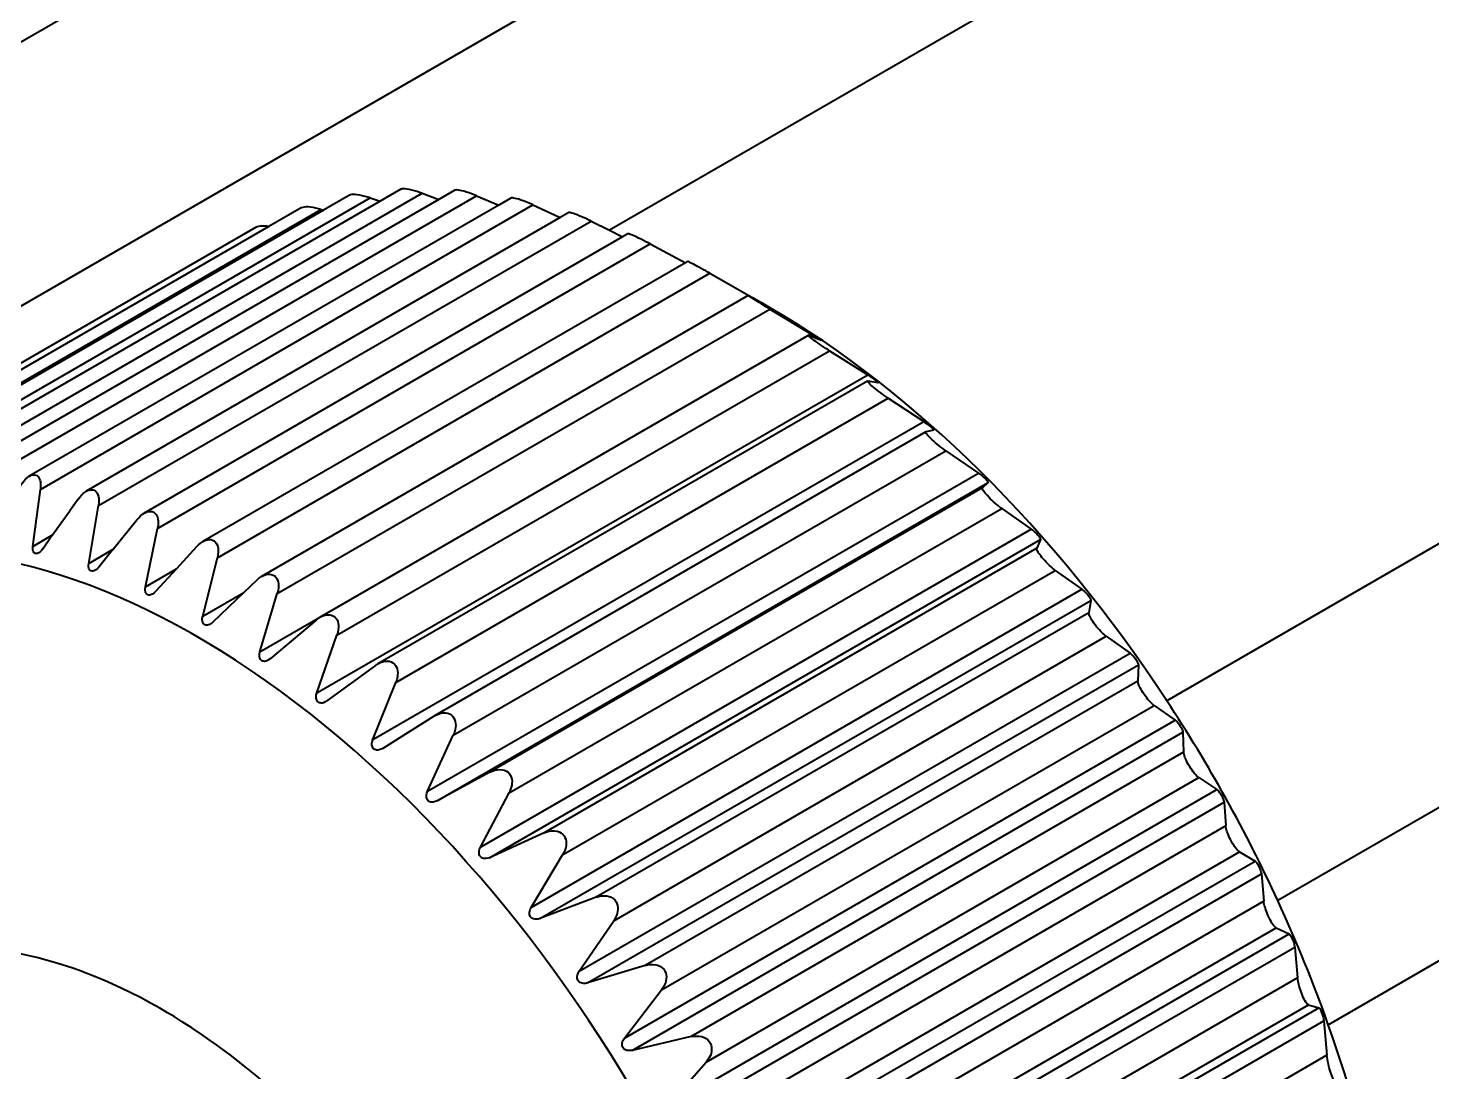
# Model space of a CAD drawing. Header units: millimetres. Extents: x 15 to 415, y 5 to 292.
# Drawn here: x 310.233 to 312.404, y 106.33 to 107.944 of the extents above; entities that cross this region are included whole.
import ezdxf

# ---------------------------------------------------------------- set-up
doc = ezdxf.new("R2010")
doc.units = ezdxf.units.MM
doc.layers.add('Geometries', color=7, linetype='Continuous')

msp = doc.modelspace()

# ---------------------------------------------------------------- linework, layer by layer
at = {"layer": 'Geometries', "linetype": 'Continuous', "lineweight": 40}
for p, q in [((329.8409, 118.4323), (311.1323, 107.6309)), ((326.9088, 117.556), (309.326, 107.4045)), ((327.2365, 117.3369), (309.4821, 107.0865)), ((329.8409, 117.2076), (311.994, 106.9037)), ((330.0869, 116.9414), (312.1657, 106.5946)), ((312.2438, 106.4028), (330.292, 116.8229)), ((310.8097, 107.6943), (310.7777, 107.6758)), ((310.8931, 107.6928), (310.8682, 107.6784)), ((310.0006, 107.2412), (310.7623, 107.681)), ((310.7777, 107.6758), (310.0672, 107.2656)), ((310.0809, 107.2483), (310.8426, 107.6881)), ((310.8682, 107.6784), (310.1496, 107.2635)), ((310.165, 107.2447), (310.9268, 107.6844)), ((310.7303, 107.6852), (310.6903, 107.6621)), ((310.7623, 107.681), (310.7777, 107.6758)), ((310.8426, 107.6881), (310.8682, 107.6784)), ((310.9268, 107.6844), (310.9612, 107.67)), ((310.98, 107.6808), (310.9612, 107.67)), ((309.9248, 107.2235), (310.6865, 107.6632)), ((310.6903, 107.6621), (309.9886, 107.257)), ((310.9612, 107.67), (310.2352, 107.2508)), ((310.2523, 107.2303), (311.014, 107.6701)), ((311.0563, 107.6507), (310.3231, 107.2274)), ((310.6556, 107.6656), (310.6058, 107.6368)), ((310.6865, 107.6632), (310.6904, 107.6621)), ((311.014, 107.6701), (311.0563, 107.6507)), ((311.0695, 107.6583), (311.0563, 107.6507)), ((310.5862, 107.6356), (309.8451, 107.2077)), ((310.6058, 107.6368), (309.9143, 107.2376)), ((310.3421, 107.2054), (311.1038, 107.6451)), ((311.1038, 107.6451), (311.1323, 107.631)), ((311.1323, 107.631), (311.1527, 107.6208)), ((311.1527, 107.6207), (310.4128, 107.1935)), ((310.4335, 107.17), (311.1952, 107.6098)), ((311.1609, 107.6255), (311.1527, 107.6207)), ((311.1952, 107.6098), (311.2499, 107.5806)), ((311.2499, 107.5805), (310.5035, 107.1496)), ((310.526, 107.1246), (311.2877, 107.5644)), ((311.2536, 107.5827), (311.2499, 107.5805)), ((311.2877, 107.5644), (311.355, 107.526)), ((311.3468, 107.5302), (310.5944, 107.0958)), ((311.3481, 107.5295), (311.3534, 107.5266)), ((311.3548, 107.5258), (311.3534, 107.5266)), ((311.3547, 107.5258), (311.355, 107.526)), ((311.3548, 107.5258), (311.359, 107.5235)), ((311.3676, 107.5186), (311.359, 107.5235)), ((311.3708, 107.5168), (311.3676, 107.5186)), ((311.3788, 107.5123), (311.3678, 107.5186)), ((310.6187, 107.0694), (311.3804, 107.5092)), ((311.3804, 107.5092), (311.4436, 107.471)), ((310.5919, 106.9793), (311.4436, 107.471)), ((311.4396, 107.4684), (310.6849, 107.0326)), ((311.4594, 107.4603), (311.4406, 107.4682)), ((310.7109, 107.0049), (311.4726, 107.4447)), ((311.4726, 107.4447), (311.5316, 107.4073)), ((310.6798, 106.9156), (311.5316, 107.4073)), ((311.5315, 107.3979), (310.7742, 106.9606)), ((311.5471, 107.3951), (311.532, 107.3979)), ((311.5474, 107.3951), (311.5471, 107.3951)), ((310.8018, 106.9316), (311.5635, 107.3714)), ((311.5635, 107.3714), (311.6182, 107.3353)), ((310.7664, 106.8436), (311.6182, 107.3353)), ((311.6216, 107.3192), (310.8615, 106.8803)), ((311.6214, 107.319), (311.6216, 107.3192)), ((311.6334, 107.3217), (311.6218, 107.3192)), ((311.6335, 107.3217), (311.6334, 107.3217)), ((310.8908, 106.8502), (311.6525, 107.29)), ((311.6525, 107.29), (311.7027, 107.2557)), ((310.851, 106.7639), (311.7027, 107.2557)), ((310.8658, 106.7489), (311.7175, 107.2407)), ((311.7175, 107.2407), (311.7091, 107.2328)), ((310.2407, 107.1422), (310.2523, 107.2303)), ((310.3106, 107.2152), (310.2978, 107.1973)), ((311.7091, 107.2328), (310.9473, 106.793)), ((310.2713, 107.1599), (310.2978, 107.1973)), ((310.327, 107.116), (310.3421, 107.2054)), ((310.977, 106.7612), (311.7388, 107.201)), ((311.7388, 107.201), (311.7845, 107.169)), ((310.3647, 107.1378), (310.4014, 107.1833)), ((310.4015, 107.1835), (310.4014, 107.1833)), ((310.2407, 107.1422), (310.2713, 107.1599)), ((310.2615, 107.1462), (310.2666, 107.1533)), ((310.2713, 107.1599), (310.2666, 107.1533)), ((310.4147, 107.0799), (310.4335, 107.17)), ((310.9328, 106.6772), (311.7845, 107.169)), ((310.947, 106.661), (311.7988, 107.1528)), ((311.7988, 107.1528), (311.7932, 107.1393)), ((310.2559, 107.1383), (310.2615, 107.1462)), ((310.327, 107.116), (310.3647, 107.1378)), ((310.3647, 107.1378), (310.3425, 107.1103)), ((310.4937, 107.1415), (310.4626, 107.1075)), ((311.7932, 107.1393), (311.0315, 106.6995)), ((310.4147, 107.0799), (310.4626, 107.1075)), ((310.4626, 107.1075), (310.4305, 107.0724)), ((310.5033, 107.0342), (310.526, 107.1246)), ((310.5864, 107.0897), (310.5668, 107.0709)), ((311.0599, 106.6654), (311.8216, 107.1052)), ((311.8216, 107.1052), (311.8629, 107.0759)), ((310.5033, 107.0342), (310.5668, 107.0709)), ((310.5668, 107.0709), (310.5191, 107.0251)), ((310.5919, 106.9793), (310.6187, 107.0694)), ((311.0112, 106.5841), (311.8629, 107.0759)), ((311.0247, 106.5669), (311.8765, 107.0587)), ((311.8765, 107.0587), (311.8735, 107.0394)), ((310.6789, 107.0284), (310.6076, 106.9685)), ((311.8735, 107.0394), (311.1118, 106.5997)), ((310.6798, 106.9156), (310.7109, 107.0049)), ((311.1388, 106.5636), (311.9005, 107.0033)), ((311.9005, 107.0033), (311.9373, 106.9772)), ((311.0856, 106.4855), (311.9373, 106.9772)), ((310.7703, 106.9581), (310.6954, 106.9033)), ((311.0984, 106.4674), (311.9501, 106.9591)), ((311.9501, 106.9591), (311.9494, 106.9341)), ((311.9494, 106.9341), (311.1876, 106.4943)), ((310.7664, 106.8436), (310.8018, 106.9316)), ((310.6954, 106.9033), (310.6935, 106.9021)), ((311.2129, 106.4565), (311.9746, 106.8963)), ((311.9746, 106.8963), (312.0071, 106.8738)), ((310.8601, 106.8794), (310.7817, 106.8299)), ((310.8601, 106.8794), (310.8615, 106.8803)), ((311.1553, 106.382), (312.0071, 106.8738)), ((310.851, 106.7639), (310.8908, 106.8502)), ((311.1672, 106.3631), (312.019, 106.8549)), ((312.019, 106.8549), (312.0201, 106.8241)), ((310.7817, 106.8299), (310.7809, 106.8295)), ((312.0201, 106.8241), (311.2584, 106.3843)), ((310.9473, 106.793), (310.8658, 106.7489)), ((311.2817, 106.3451), (312.0435, 106.7848)), ((312.0435, 106.7848), (312.0716, 106.7663)), ((310.9328, 106.6772), (310.977, 106.7612)), ((311.2199, 106.2746), (312.0716, 106.7663)), ((311.2308, 106.2551), (312.0826, 106.7468)), ((312.0826, 106.7468), (312.0852, 106.7103)), ((311.0315, 106.6995), (310.947, 106.661)), ((312.0852, 106.7103), (311.3235, 106.2705)), ((311.0112, 106.5841), (311.0599, 106.6654)), ((311.2788, 106.164), (312.1305, 106.6558)), ((311.3448, 106.2302), (312.1065, 106.6699)), ((312.1065, 106.6699), (312.1305, 106.6558)), ((311.2886, 106.1441), (312.1404, 106.6358)), ((312.1404, 106.6358), (312.1441, 106.5936)), ((311.1118, 106.5997), (311.0247, 106.5669)), ((312.1441, 106.5936), (311.3824, 106.1539)), ((311.0856, 106.4855), (311.1388, 106.5636)), ((311.3314, 106.0513), (312.1832, 106.543)), ((311.4014, 106.1127), (312.1631, 106.5525)), ((312.1631, 106.5525), (312.1832, 106.543)), ((311.3402, 106.031), (312.1919, 106.5228)), ((312.1919, 106.5228), (312.1964, 106.4751)), ((311.1876, 106.4943), (311.0984, 106.4674)), ((311.1553, 106.382), (311.2129, 106.4565)), ((312.1964, 106.4751), (311.4347, 106.0353)), ((311.4513, 105.9937), (312.213, 106.4335)), ((312.213, 106.4335), (312.2293, 106.429)), ((311.3775, 105.9372), (312.2293, 106.429)), ((311.385, 105.9168), (312.2368, 106.4085)), ((312.2368, 106.4085), (312.2416, 106.3555)), ((311.2584, 106.3843), (311.1672, 106.3631)), ((312.2416, 106.3555), (311.4799, 105.9157)), ((311.2199, 106.2746), (311.2817, 106.3451))]:
    msp.add_line(p, q, dxfattribs=at)
at = {"layer": 'Geometries', "linetype": 'Continuous', "lineweight": 40, "flags": 128}
for points in [[(310.8426, 107.6881), (310.8388, 107.6895), (310.8348, 107.6908), (310.8307, 107.692), (310.8267, 107.6931), (310.8228, 107.694), (310.8197, 107.6945), (310.8168, 107.6949), (310.8142, 107.695), (310.812, 107.6949), (310.8106, 107.6947), (310.8097, 107.6943)], [(310.9268, 107.6844), (310.923, 107.686), (310.9192, 107.6874), (310.9152, 107.6888), (310.9112, 107.6901), (310.9073, 107.6913), (310.9042, 107.6921), (310.9012, 107.6927), (310.8986, 107.6931), (310.8963, 107.6933), (310.8948, 107.6932), (310.8936, 107.693), (310.8931, 107.6928)], [(310.7623, 107.681), (310.7584, 107.6823), (310.7543, 107.6834), (310.7502, 107.6844), (310.7461, 107.6852), (310.7422, 107.6859), (310.7391, 107.6862), (310.7362, 107.6863), (310.7338, 107.6861), (310.7317, 107.6857), (310.7304, 107.6852), (310.7303, 107.6852)], [(311.014, 107.6701), (311.0105, 107.6717), (311.0067, 107.6733), (311.0028, 107.6749), (310.9989, 107.6764), (310.995, 107.6777), (310.9919, 107.6788), (310.989, 107.6796), (310.9863, 107.6803), (310.984, 107.6808), (310.9823, 107.681), (310.9811, 107.681), (310.9802, 107.6809), (310.9799, 107.6808)], [(310.6865, 107.6632), (310.6824, 107.6643), (310.6783, 107.6653), (310.6741, 107.6661), (310.6701, 107.6666), (310.6661, 107.667), (310.6631, 107.667), (310.6603, 107.6669), (310.6579, 107.6664), (310.656, 107.6658), (310.6556, 107.6655)], [(311.1038, 107.6451), (311.1003, 107.6468), (311.0967, 107.6485), (311.093, 107.6503), (311.0892, 107.6519), (311.0853, 107.6535), (311.0822, 107.6548), (311.0793, 107.6559), (311.0766, 107.6569), (311.0742, 107.6576), (311.0725, 107.6581), (311.0711, 107.6583), (311.0701, 107.6584), (311.0695, 107.6583), (311.0694, 107.6583)], [(310.6058, 107.6368), (310.6032, 107.6371), (310.5992, 107.6375), (310.5953, 107.6375), (310.5923, 107.6373), (310.5896, 107.6369), (310.5874, 107.6362), (310.5861, 107.6356)], [(311.1952, 107.6098), (311.192, 107.6115), (311.1885, 107.6133), (311.1849, 107.6152), (311.1812, 107.617), (311.1774, 107.6188), (311.1744, 107.6203), (311.1714, 107.6216), (311.1687, 107.6228), (311.1663, 107.6239), (311.1645, 107.6246), (311.1631, 107.6251), (311.162, 107.6254), (311.1613, 107.6255), (311.1609, 107.6255)], [(311.2877, 107.5644), (311.2846, 107.5661), (311.2813, 107.568), (311.2778, 107.5699), (311.2742, 107.5719), (311.2706, 107.5739), (311.2676, 107.5755), (311.2647, 107.5771), (311.262, 107.5786), (311.2595, 107.5798), (311.2577, 107.5808), (311.2562, 107.5815), (311.255, 107.5821), (311.2542, 107.5825), (311.2537, 107.5826), (311.2536, 107.5827)], [(311.3804, 107.5092), (311.3775, 107.5109), (311.3743, 107.5128), (311.371, 107.5149), (311.3676, 107.517), (311.364, 107.5191), (311.3611, 107.5209), (311.3583, 107.5227), (311.3556, 107.5244), (311.3532, 107.5259), (311.3513, 107.5271), (311.3498, 107.5281), (311.3485, 107.5289), (311.3476, 107.5295), (311.347, 107.5299), (311.3468, 107.5301), (311.3467, 107.5301)], [(311.3467, 107.5301), (311.3468, 107.5301), (311.3472, 107.5299), (311.3481, 107.5295)], [(311.355, 107.526), (311.3574, 107.5246), (311.36, 107.5231), (311.3617, 107.5221), (311.3634, 107.5211), (311.3648, 107.5203), (311.3662, 107.5195), (311.3675, 107.5188), (311.3678, 107.5186)], [(311.3678, 107.5186), (311.3686, 107.5181), (311.3695, 107.5176), (311.3702, 107.5172), (311.3708, 107.5169), (311.3712, 107.5166), (311.3715, 107.5165), (311.3715, 107.5165)], [(311.3715, 107.5165), (311.3714, 107.5165), (311.3708, 107.5168)], [(311.4726, 107.4447), (311.4698, 107.4464), (311.4669, 107.4483), (311.4637, 107.4504), (311.4604, 107.4526), (311.4571, 107.4549), (311.4543, 107.4569), (311.4515, 107.4588), (311.4488, 107.4607), (311.4464, 107.4625), (311.4446, 107.4639), (311.443, 107.4651), (311.4417, 107.4662), (311.4407, 107.467), (311.4401, 107.4676), (311.4397, 107.4681), (311.4396, 107.4683), (311.4396, 107.4684)], [(311.4396, 107.4684), (311.4398, 107.4684), (311.4406, 107.4682)], [(311.4436, 107.471), (311.4459, 107.4697), (311.4483, 107.4681), (311.45, 107.4671), (311.4516, 107.466), (311.453, 107.4651), (311.4544, 107.4642), (311.4556, 107.4634), (311.4568, 107.4626), (311.4577, 107.462), (311.4584, 107.4614), (311.459, 107.461), (311.4594, 107.4606), (311.4598, 107.4603), (311.4598, 107.4602)], [(311.4598, 107.4602), (311.4598, 107.4602), (311.4594, 107.4603)], [(311.5635, 107.3714), (311.561, 107.3731), (311.5582, 107.375), (311.5552, 107.3771), (311.5521, 107.3794), (311.5489, 107.3818), (311.5462, 107.3839), (311.5435, 107.386), (311.5409, 107.3881), (311.5386, 107.3901), (311.5367, 107.3917), (311.5351, 107.3932), (311.5338, 107.3945), (311.5328, 107.3955), (311.532, 107.3964), (311.5316, 107.3971), (311.5314, 107.3975), (311.5315, 107.3979)], [(311.5315, 107.3979), (311.5315, 107.3979), (311.532, 107.3979)], [(311.5316, 107.4073), (311.5337, 107.4059), (311.536, 107.4044), (311.5376, 107.4033), (311.5392, 107.4022), (311.5405, 107.4012), (311.5418, 107.4002), (311.5431, 107.3992), (311.5442, 107.3984), (311.5451, 107.3976), (311.5458, 107.397), (311.5464, 107.3964), (311.5469, 107.396), (311.5473, 107.3954), (311.5474, 107.3951), (311.5474, 107.3951)], [(311.6182, 107.3353), (311.6201, 107.334), (311.6223, 107.3324), (311.6238, 107.3313), (311.6253, 107.3301), (311.6266, 107.3291), (311.6279, 107.328), (311.6291, 107.327), (311.6302, 107.3259), (311.6311, 107.3251), (311.6318, 107.3244), (311.6325, 107.3237), (311.6329, 107.3231), (311.6334, 107.3224), (311.6336, 107.322), (311.6335, 107.3217)], [(311.6525, 107.29), (311.6501, 107.2916), (311.6476, 107.2935), (311.6448, 107.2956), (311.6419, 107.2979), (311.6388, 107.3004), (311.6362, 107.3026), (311.6337, 107.3049), (311.6312, 107.3072), (311.6289, 107.3094), (311.627, 107.3112), (311.6255, 107.3128), (311.6241, 107.3143), (311.623, 107.3156), (311.6222, 107.3167), (311.6217, 107.3176), (311.6214, 107.3183), (311.6214, 107.3189), (311.6214, 107.319)], [(310.2216, 107.2365), (310.224, 107.24), (310.2266, 107.2433), (310.2293, 107.2463), (310.2322, 107.2488), (310.2352, 107.2508)], [(310.2352, 107.2508), (310.2353, 107.2509), (310.2379, 107.2521), (310.2404, 107.2528), (310.2429, 107.2529), (310.2452, 107.2525), (310.2471, 107.2516), (310.2487, 107.2502), (310.25, 107.2484), (310.2511, 107.2463), (310.2519, 107.244), (310.2524, 107.2414), (310.2527, 107.2386), (310.2527, 107.2345), (310.2523, 107.2303)], [(311.7027, 107.2557), (311.7045, 107.2544), (311.7066, 107.2528), (311.7079, 107.2517), (311.7094, 107.2504), (311.7106, 107.2493), (311.7118, 107.2482), (311.713, 107.2471), (311.7141, 107.246), (311.7149, 107.245), (311.7157, 107.2442), (311.7163, 107.2434), (311.7168, 107.2427), (311.7174, 107.2418), (311.7176, 107.2412), (311.7175, 107.2407)], [(310.3106, 107.2152), (310.3131, 107.2186), (310.3159, 107.2216), (310.3189, 107.2244), (310.322, 107.2267), (310.3231, 107.2274)], [(310.3231, 107.2274), (310.3252, 107.2285), (310.3279, 107.2294), (310.3306, 107.2299), (310.3332, 107.2297), (310.3355, 107.229), (310.3374, 107.2278), (310.339, 107.2263), (310.3403, 107.2243), (310.3413, 107.222), (310.3421, 107.2195), (310.3425, 107.2167), (310.3427, 107.2139), (310.3426, 107.2097), (310.3421, 107.2054)], [(311.7388, 107.201), (311.7372, 107.2021), (311.7355, 107.2034), (311.7336, 107.2048), (311.7317, 107.2064), (311.729, 107.2087), (311.7261, 107.2113), (311.7237, 107.2136), (311.7212, 107.216), (311.7188, 107.2184), (311.7166, 107.2209), (311.7148, 107.2228), (311.7132, 107.2247), (311.7119, 107.2264), (311.7108, 107.228), (311.7101, 107.229), (311.7096, 107.2298), (311.709, 107.2313), (311.7088, 107.2322), (311.7091, 107.2328)], [(310.4015, 107.1835), (310.4043, 107.1866), (310.4072, 107.1895), (310.4104, 107.192), (310.4128, 107.1936)], [(310.4128, 107.1936), (310.4137, 107.194), (310.417, 107.1955), (310.4199, 107.1962), (310.4226, 107.1964), (310.4253, 107.196), (310.4277, 107.195), (310.4295, 107.1936), (310.4311, 107.1918), (310.4324, 107.1896), (310.4334, 107.1872), (310.434, 107.1845), (310.4344, 107.1817), (310.4345, 107.1787), (310.4343, 107.1744), (310.4335, 107.17)], [(310.4937, 107.1415), (310.4966, 107.1445), (310.4998, 107.1471), (310.5031, 107.1494), (310.5035, 107.1496)], [(310.5035, 107.1496), (310.5065, 107.1511), (310.5101, 107.1523), (310.513, 107.1527), (310.5158, 107.1527), (310.5185, 107.152), (310.5209, 107.1507), (310.5228, 107.1491), (310.5243, 107.1471), (310.5256, 107.1448), (310.5265, 107.1422), (310.5271, 107.1393), (310.5273, 107.1364), (310.5273, 107.1334), (310.5269, 107.129), (310.526, 107.1246)], [(311.7845, 107.169), (311.7862, 107.1677), (311.7881, 107.1662), (311.7893, 107.165), (311.7907, 107.1637), (311.7919, 107.1626), (311.793, 107.1614), (311.7941, 107.1602), (311.7952, 107.159), (311.796, 107.158), (311.7967, 107.157), (311.7974, 107.1561), (311.7979, 107.1553), (311.7985, 107.1543), (311.7988, 107.1535), (311.7988, 107.1528)], [(310.2498, 107.1323), (310.2488, 107.1318), (310.2475, 107.1313), (310.2462, 107.1311), (310.245, 107.1312), (310.2439, 107.1315), (310.243, 107.1321), (310.2423, 107.1328), (310.2416, 107.1338), (310.2412, 107.1349), (310.2407, 107.1369), (310.2405, 107.1391), (310.2407, 107.1422)], [(310.2559, 107.1383), (310.254, 107.1359), (310.2518, 107.1337), (310.2503, 107.1326), (310.2498, 107.1323)], [(311.8216, 107.1052), (311.8197, 107.1066), (311.8175, 107.1084), (311.8152, 107.1104), (311.8126, 107.1127), (311.81, 107.1153), (311.8077, 107.1177), (311.8054, 107.1202), (311.8031, 107.1228), (311.801, 107.1253), (311.7992, 107.1275), (311.7977, 107.1296), (311.7964, 107.1315), (311.7953, 107.1332), (311.7944, 107.1348), (311.7938, 107.1361), (311.7933, 107.1372), (311.7931, 107.1384), (311.7932, 107.1393)], [(310.337, 107.1053), (310.3365, 107.1051), (310.3349, 107.1044), (310.3336, 107.104), (310.3323, 107.1039), (310.331, 107.1042), (310.3299, 107.1046), (310.329, 107.1053), (310.3283, 107.1062), (310.3277, 107.1072), (310.3272, 107.1084), (310.3268, 107.1105), (310.3267, 107.1127), (310.327, 107.116)], [(310.3425, 107.1103), (310.3404, 107.108), (310.3381, 107.106), (310.337, 107.1053)], [(310.5864, 107.0897), (310.5895, 107.0924), (310.5928, 107.0948), (310.5944, 107.0958)], [(310.5944, 107.0958), (310.5963, 107.0968), (310.5999, 107.0983), (310.6035, 107.0992), (310.6065, 107.0993), (310.6094, 107.099), (310.6121, 107.098), (310.6146, 107.0965), (310.6164, 107.0947), (310.6179, 107.0925), (310.6191, 107.09), (310.6199, 107.0873), (310.6204, 107.0844), (310.6205, 107.0813), (310.6204, 107.0782), (310.6198, 107.0738), (310.6187, 107.0694)], [(310.4257, 107.0685), (310.4242, 107.0677), (310.4225, 107.0671), (310.4211, 107.0669), (310.4197, 107.067), (310.4185, 107.0673), (310.4173, 107.0679), (310.4164, 107.0687), (310.4157, 107.0697), (310.4151, 107.0708), (310.4147, 107.0721), (310.4143, 107.0743), (310.4143, 107.0766), (310.4147, 107.0799)], [(310.4305, 107.0724), (310.4282, 107.0703), (310.4258, 107.0685), (310.4257, 107.0685)], [(311.8629, 107.0759), (311.8644, 107.0747), (311.8662, 107.0732), (311.8673, 107.0721), (311.8686, 107.0708), (311.8697, 107.0696), (311.8708, 107.0684), (311.8718, 107.0671), (311.8728, 107.0658), (311.8736, 107.0647), (311.8743, 107.0637), (311.875, 107.0627), (311.8755, 107.0618), (311.8761, 107.0606), (311.8764, 107.0596), (311.8765, 107.0587)], [(310.5151, 107.022), (310.5141, 107.0215), (310.5124, 107.0208), (310.5107, 107.0204), (310.5093, 107.0203), (310.5079, 107.0205), (310.5066, 107.021), (310.5055, 107.0217), (310.5046, 107.0226), (310.5039, 107.0236), (310.5033, 107.0249), (310.5029, 107.0262), (310.5026, 107.0285), (310.5027, 107.0308), (310.5033, 107.0342)], [(310.5191, 107.0251), (310.5167, 107.0231), (310.5151, 107.022)], [(310.6789, 107.0284), (310.6821, 107.0309), (310.6849, 107.0326)], [(310.6849, 107.0326), (310.6856, 107.0331), (310.6892, 107.0348), (310.6929, 107.0359), (310.6967, 107.0365), (310.6997, 107.0364), (310.7027, 107.0358), (310.7054, 107.0346), (310.7078, 107.0329), (310.7096, 107.0309), (310.711, 107.0285), (310.7121, 107.0259), (310.7128, 107.023), (310.7132, 107.02), (310.7133, 107.0169), (310.713, 107.0138), (310.7122, 107.0093), (310.7109, 107.0049)], [(311.9005, 107.0033), (311.8987, 107.0046), (311.8968, 107.0063), (311.8946, 107.0083), (311.8923, 107.0105), (311.8898, 107.0132), (311.8877, 107.0156), (311.8856, 107.0181), (311.8834, 107.0208), (311.8814, 107.0236), (311.8797, 107.0259), (311.8783, 107.0281), (311.877, 107.0303), (311.8759, 107.0322), (311.875, 107.0339), (311.8743, 107.0355), (311.8739, 107.0368), (311.8735, 107.0383), (311.8735, 107.0394)], [(310.6046, 106.9664), (310.6024, 106.9654), (310.6007, 106.9648), (310.5989, 106.9645), (310.5974, 106.9646), (310.596, 106.9649), (310.5947, 106.9655), (310.5936, 106.9663), (310.5927, 106.9673), (310.5921, 106.9684), (310.5915, 106.9698), (310.5912, 106.9712), (310.591, 106.9735), (310.5911, 106.9759), (310.5919, 106.9793)], [(311.9373, 106.9772), (311.9387, 106.9762), (311.9402, 106.9747), (311.9413, 106.9736), (311.9425, 106.9723), (311.9435, 106.9711), (311.9445, 106.9698), (311.9455, 106.9685), (311.9464, 106.9671), (311.9472, 106.966), (311.9479, 106.9648), (311.9485, 106.9637), (311.949, 106.9627), (311.9496, 106.9614), (311.9499, 106.9603), (311.9501, 106.9591)], [(310.6076, 106.9685), (310.6051, 106.9667), (310.6046, 106.9664)], [(310.7703, 106.9581), (310.7738, 106.9604), (310.7742, 106.9606)], [(310.7742, 106.9606), (310.7774, 106.9623), (310.7779, 106.9625)], [(310.7779, 106.9625), (310.7811, 106.9637), (310.7849, 106.9646), (310.7888, 106.9649), (310.7919, 106.9646), (310.7948, 106.9637), (310.7975, 106.9622), (310.7999, 106.9602), (310.8016, 106.9581), (310.803, 106.9556), (310.804, 106.9528), (310.8046, 106.9498), (310.8048, 106.9467), (310.8047, 106.9436), (310.8044, 106.9405), (310.8033, 106.936), (310.8018, 106.9316)], [(311.9746, 106.8963), (311.9731, 106.8974), (311.9713, 106.8989), (311.9694, 106.9008), (311.9673, 106.9031), (311.965, 106.9057), (311.9631, 106.9081), (311.9611, 106.9107), (311.9591, 106.9135), (311.9572, 106.9163), (311.9557, 106.9188), (311.9543, 106.9212), (311.953, 106.9235), (311.9519, 106.9257), (311.9511, 106.9276), (311.9504, 106.9293), (311.9499, 106.9309), (311.9495, 106.9327), (311.9494, 106.9341)], [(310.6935, 106.9021), (310.6928, 106.9017), (310.69, 106.9005), (310.6882, 106.9001), (310.6863, 106.9), (310.6849, 106.9002), (310.6834, 106.9006), (310.6822, 106.9013), (310.681, 106.9023), (310.6802, 106.9033), (310.6796, 106.9045), (310.6791, 106.9059), (310.6788, 106.9074), (310.6787, 106.9098), (310.6789, 106.9122), (310.6798, 106.9156)], [(310.8615, 106.8803), (310.8636, 106.8815), (310.8674, 106.8831), (310.8713, 106.8843), (310.8752, 106.8849), (310.8791, 106.8848), (310.8822, 106.8843), (310.8851, 106.8832), (310.8878, 106.8815), (310.8901, 106.8793), (310.8918, 106.8769), (310.8931, 106.8743), (310.8939, 106.8714), (310.8944, 106.8684), (310.8945, 106.8652), (310.8943, 106.8621), (310.8937, 106.8589), (310.8925, 106.8545), (310.8908, 106.8502)], [(312.0071, 106.8738), (312.0083, 106.8728), (312.0097, 106.8714), (312.0107, 106.8703), (312.0117, 106.8691), (312.0126, 106.8679), (312.0136, 106.8666), (312.0145, 106.8652), (312.0154, 106.8638), (312.0161, 106.8625), (312.0167, 106.8613), (312.0173, 106.8601), (312.0178, 106.859), (312.0184, 106.8575), (312.0188, 106.8562), (312.019, 106.8549)], [(310.7809, 106.8295), (310.7789, 106.8285), (310.7761, 106.8275), (310.7742, 106.8273), (310.7723, 106.8273), (310.7708, 106.8276), (310.7694, 106.8281), (310.7682, 106.8289), (310.7671, 106.83), (310.7663, 106.8311), (310.7657, 106.8324), (310.7652, 106.8339), (310.765, 106.8354), (310.765, 106.8378), (310.7654, 106.8402), (310.7664, 106.8436)], [(312.0435, 106.7848), (312.0421, 106.7858), (312.0406, 106.7872), (312.0388, 106.789), (312.037, 106.7911), (312.0349, 106.7937), (312.0332, 106.7961), (312.0314, 106.7987), (312.0295, 106.8016), (312.0278, 106.8046), (312.0263, 106.8072), (312.025, 106.8097), (312.0238, 106.8122), (312.0228, 106.8145), (312.022, 106.8166), (312.0213, 106.8186), (312.0208, 106.8203), (312.0203, 106.8224), (312.0201, 106.8241)], [(310.9473, 106.793), (310.9511, 106.7948), (310.9549, 106.7962), (310.9589, 106.797), (310.9629, 106.7973), (310.9668, 106.797), (310.9699, 106.7962), (310.9729, 106.7949), (310.9755, 106.793), (310.9778, 106.7906), (310.9793, 106.7881), (310.9805, 106.7854), (310.9812, 106.7824), (310.9816, 106.7793), (310.9815, 106.7761), (310.9812, 106.7729), (310.9805, 106.7698), (310.979, 106.7654), (310.977, 106.7612)], [(310.8658, 106.7489), (310.8629, 106.7477), (310.86, 106.747), (310.8581, 106.7468), (310.8562, 106.747), (310.8547, 106.7474), (310.8533, 106.7481), (310.8521, 106.749), (310.851, 106.7502), (310.8502, 106.7514), (310.8497, 106.7527), (310.8493, 106.7542), (310.8492, 106.7557), (310.8493, 106.7582), (310.8498, 106.7606), (310.851, 106.7639)], [(312.0716, 106.7663), (312.0727, 106.7655), (312.0739, 106.7642), (312.0748, 106.7632), (312.0758, 106.7619), (312.0766, 106.7607), (312.0774, 106.7594), (312.0783, 106.758), (312.0791, 106.7565), (312.0797, 106.7552), (312.0803, 106.7539), (312.0809, 106.7527), (312.0814, 106.7515), (312.0819, 106.7498), (312.0823, 106.7484), (312.0826, 106.7468)], [(311.0315, 106.6995), (311.0353, 106.701), (311.0393, 106.7021), (311.0434, 106.7027), (311.0474, 106.7027), (311.0513, 106.7021), (311.0544, 106.7011), (311.0573, 106.6995), (311.0599, 106.6974), (311.0621, 106.6949), (311.0635, 106.6923), (311.0646, 106.6894), (311.0652, 106.6864), (311.0654, 106.6832), (311.0652, 106.68), (311.0646, 106.6769), (311.0638, 106.6738), (311.0621, 106.6695), (311.0599, 106.6654)], [(312.1065, 106.6699), (312.1053, 106.6708), (312.104, 106.672), (312.1025, 106.6736), (312.1008, 106.6756), (312.099, 106.6781), (312.0975, 106.6805), (312.0958, 106.6831), (312.0942, 106.6861), (312.0926, 106.6891), (312.0912, 106.6918), (312.09, 106.6945), (312.0889, 106.6971), (312.0879, 106.6996), (312.0871, 106.7019), (312.0865, 106.704), (312.086, 106.7059), (312.0855, 106.7083), (312.0852, 106.7103)], [(310.947, 106.661), (310.9441, 106.66), (310.9411, 106.6595), (310.9392, 106.6595), (310.9373, 106.6598), (310.9358, 106.6603), (310.9344, 106.6611), (310.9332, 106.6621), (310.9322, 106.6633), (310.9315, 106.6646), (310.931, 106.666), (310.9307, 106.6675), (310.9306, 106.6691), (310.9308, 106.6716), (310.9314, 106.674), (310.9328, 106.6772)], [(312.1305, 106.6558), (312.1314, 106.6551), (312.1325, 106.6539), (312.1333, 106.6529), (312.1341, 106.6517), (312.1348, 106.6505), (312.1356, 106.6492), (312.1363, 106.6478), (312.1371, 106.6463), (312.1377, 106.6449), (312.1382, 106.6436), (312.1387, 106.6422), (312.1392, 106.641), (312.1397, 106.6392), (312.1401, 106.6376), (312.1404, 106.6358)], [(311.1118, 106.5997), (311.1158, 106.6009), (311.1198, 106.6018), (311.1239, 106.6021), (311.128, 106.6018), (311.1319, 106.601), (311.135, 106.5997), (311.1379, 106.5979), (311.1404, 106.5957), (311.1424, 106.5929), (311.1437, 106.5902), (311.1446, 106.5873), (311.1451, 106.5842), (311.1451, 106.5811), (311.1448, 106.5779), (311.1441, 106.5747), (311.1431, 106.5717), (311.1411, 106.5675), (311.1388, 106.5636)], [(312.1631, 106.5525), (312.1621, 106.5531), (312.161, 106.5541), (312.1597, 106.5556), (312.1583, 106.5575), (312.1567, 106.5599), (312.1554, 106.5622), (312.1539, 106.5649), (312.1525, 106.5678), (312.151, 106.5709), (312.1498, 106.5737), (312.1487, 106.5765), (312.1477, 106.5792), (312.1468, 106.5819), (312.1461, 106.5843), (312.1454, 106.5866), (312.1449, 106.5887), (312.1444, 106.5914), (312.1441, 106.5936)], [(311.0247, 106.5669), (311.0218, 106.5661), (311.0187, 106.5658), (311.0168, 106.5659), (311.0149, 106.5663), (311.0134, 106.567), (311.012, 106.5678), (311.0108, 106.5689), (311.0099, 106.5703), (311.0092, 106.5716), (311.0088, 106.573), (311.0086, 106.5746), (311.0086, 106.5762), (311.0089, 106.5786), (311.0096, 106.581), (311.0112, 106.5841)], [(312.1832, 106.543), (312.184, 106.5425), (312.1849, 106.5414), (312.1855, 106.5405), (312.1863, 106.5393), (312.1869, 106.5382), (312.1875, 106.5368), (312.1882, 106.5354), (312.1889, 106.5339), (312.1894, 106.5325), (312.1899, 106.5311), (312.1904, 106.5297), (312.1908, 106.5284), (312.1913, 106.5264), (312.1916, 106.5247), (312.1919, 106.5228)], [(310.3024, 106.49), (310.2775, 106.498), (310.2469, 106.5066), (310.2117, 106.5144), (310.1816, 106.5194), (310.153, 106.5227), (310.1424, 106.5235)], [(310.3563, 106.4689), (310.3429, 106.4746), (310.3111, 106.4869), (310.3024, 106.49)], [(311.0984, 106.4674), (311.0953, 106.4667), (311.0922, 106.4666), (311.0903, 106.4668), (311.0884, 106.4674), (311.0869, 106.4681), (311.0856, 106.4691), (311.0845, 106.4703), (311.0835, 106.4717), (311.083, 106.4731), (311.0826, 106.4745), (311.0825, 106.4761), (311.0825, 106.4777), (311.083, 106.4801), (311.0839, 106.4824), (311.0856, 106.4855)], [(311.1876, 106.4943), (311.1917, 106.4953), (311.1958, 106.4959), (311.2, 106.4959), (311.204, 106.4954), (311.208, 106.4943), (311.211, 106.4928), (311.2138, 106.4909), (311.2162, 106.4884), (311.2181, 106.4856), (311.2193, 106.4828), (311.22, 106.4798), (311.2203, 106.4767), (311.2202, 106.4736), (311.2197, 106.4704), (311.2188, 106.4673), (311.2176, 106.4643), (311.2155, 106.4603), (311.2129, 106.4565)], [(310.607, 106.3058), (310.6014, 106.3107), (310.5863, 106.3235), (310.5711, 106.336), (310.556, 106.348), (310.5476, 106.3545), (310.5399, 106.3603), (310.5345, 106.3643), (310.5307, 106.3671), (310.5245, 106.3717), (310.5149, 106.3785), (310.5038, 106.3862), (310.4866, 106.3978), (310.4718, 106.4073), (310.459, 106.4153), (310.449, 106.4213), (310.4368, 106.4284), (310.4227, 106.4363), (310.4071, 106.4446), (310.3771, 106.4595), (310.3563, 106.4689)], [(312.213, 106.4335), (312.2122, 106.4339), (312.2112, 106.4347), (312.2102, 106.436), (312.209, 106.4377), (312.2076, 106.44), (312.2065, 106.4422), (312.2052, 106.4448), (312.204, 106.4478), (312.2027, 106.4509), (312.2017, 106.4538), (312.2007, 106.4566), (312.1998, 106.4595), (312.199, 106.4623), (312.1983, 106.4649), (312.1977, 106.4674), (312.1972, 106.4696), (312.1967, 106.4725), (312.1964, 106.4751)], [(312.2293, 106.429), (312.2299, 106.4286), (312.2307, 106.4277), (312.2312, 106.4268), (312.2318, 106.4257), (312.2324, 106.4246), (312.2329, 106.4233), (312.2335, 106.4218), (312.234, 106.4203), (312.2345, 106.4189), (312.2349, 106.4175), (312.2353, 106.416), (312.2357, 106.4146), (312.2362, 106.4125), (312.2365, 106.4107), (312.2368, 106.4085)], [(311.1672, 106.3631), (311.1641, 106.3627), (311.161, 106.3627), (311.1591, 106.3631), (311.1572, 106.3638), (311.1558, 106.3646), (311.1545, 106.3657), (311.1534, 106.3669), (311.1526, 106.3684), (311.1521, 106.3698), (311.1518, 106.3713), (311.1517, 106.3728), (311.1519, 106.3744), (311.1525, 106.3768), (311.1534, 106.3791), (311.1553, 106.382)], [(311.2584, 106.3843), (311.2625, 106.3851), (311.2667, 106.3853), (311.2709, 106.3851), (311.2749, 106.3844), (311.2788, 106.383), (311.2818, 106.3813), (311.2845, 106.3792), (311.2867, 106.3767), (311.2885, 106.3737), (311.2896, 106.3708), (311.2902, 106.3679), (311.2903, 106.3647), (311.29, 106.3616), (311.2893, 106.3585), (311.2883, 106.3554), (311.2869, 106.3525), (311.2846, 106.3486), (311.2817, 106.3451)], [(312.2556, 106.3138), (312.2552, 106.3139), (312.2546, 106.3142), (312.254, 106.3148), (312.2534, 106.3157), (312.2524, 106.3172), (312.2513, 106.3193), (312.2503, 106.3215), (312.2493, 106.324), (312.2482, 106.3269), (312.2472, 106.3301), (312.2463, 106.3329), (312.2454, 106.3359), (312.2447, 106.3389), (312.244, 106.3418), (312.2435, 106.3438), (312.2431, 106.3458), (312.2424, 106.3496), (312.2419, 106.3527), (312.2416, 106.3555)]]:
    msp.add_lwpolyline(points, dxfattribs=at)
at = {"layer": 'Geometries', "linetype": 'Continuous', "lineweight": 40}
for centre, major_axis, start_param, end_param in [((311.3788, 106.3896), (0.6875, -1.1908), 1.671037, 2.356194), ((310.4953, 105.8795), (-0.6875, 1.1908), 2.356194, 6.7979), ((311.3788, 106.3896), (0.6875, -1.1908), 1.413086, 1.671037), ((311.3788, 106.3896), (0.6875, -1.1908), 1.259543, 1.413086), ((311.3788, 106.3896), (0.6875, -1.1908), 0.785398, 1.259543)]:
    msp.add_ellipse(centre, major_axis=major_axis, ratio=0.57735, start_param=start_param, end_param=end_param, dxfattribs=at)

doc.saveas('drawing.dxf')
